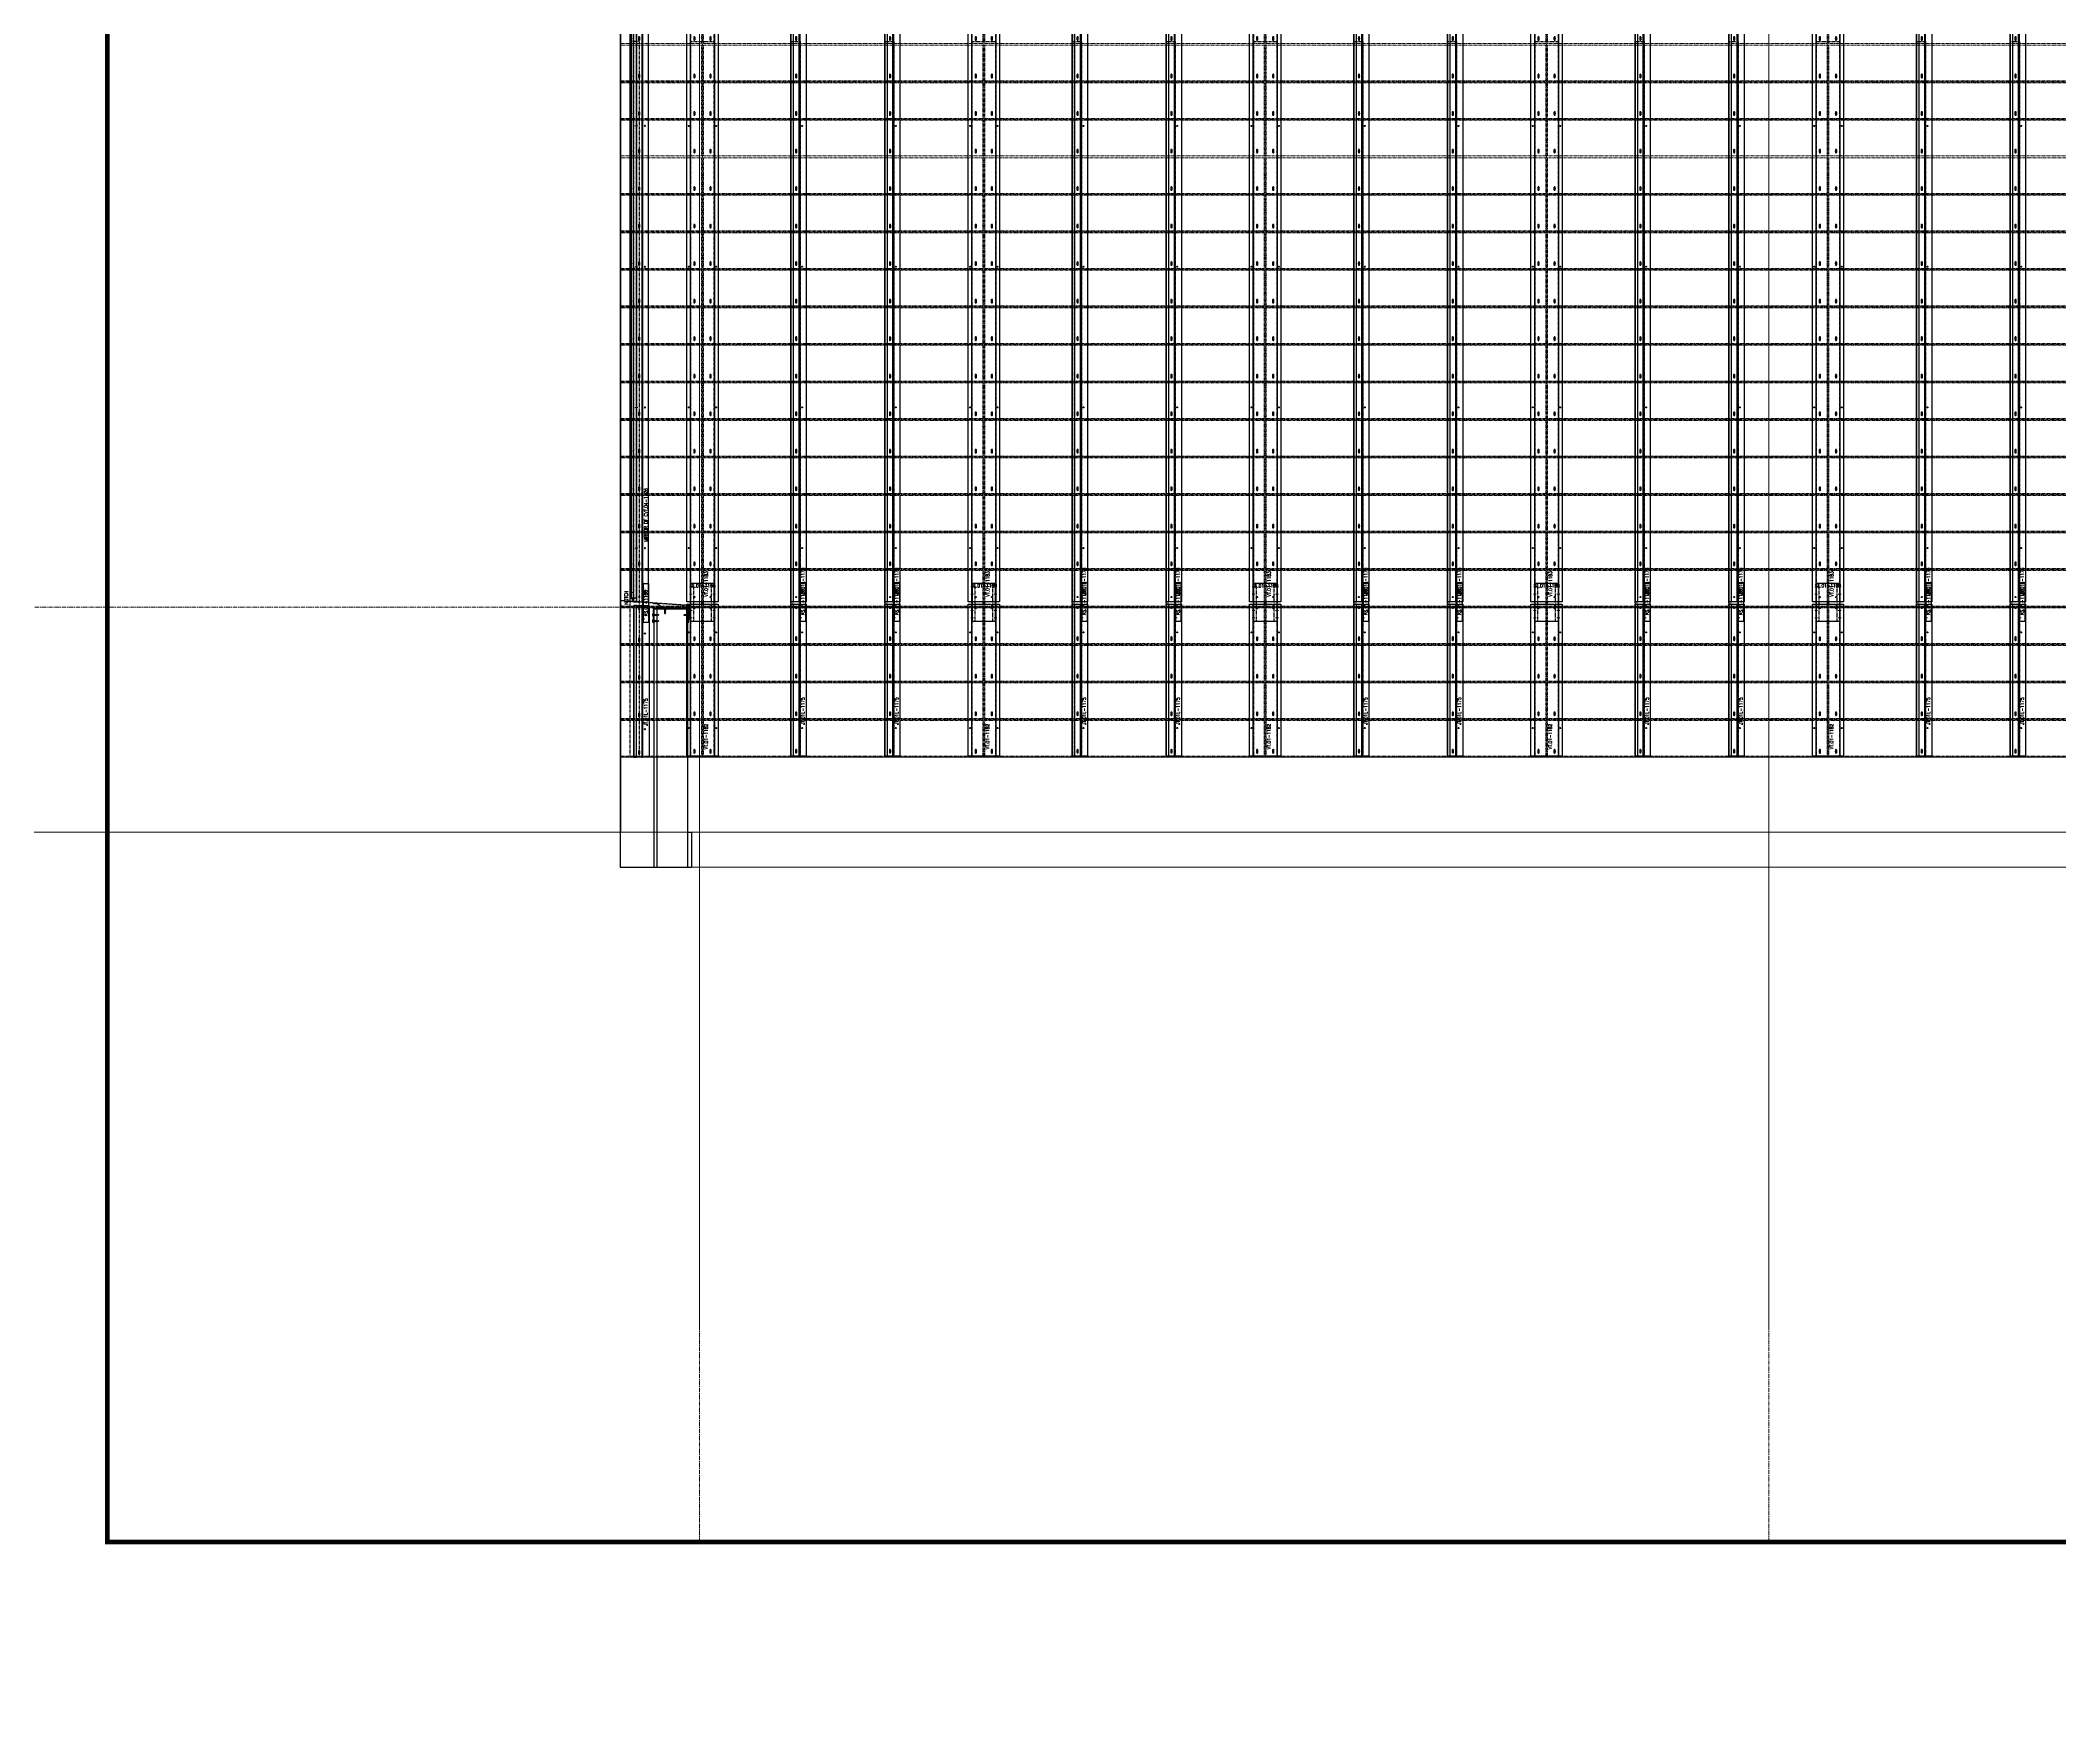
# Model space of a CAD drawing. Header units: inches. Extents: x 841 to 14369, y -5431 to -3225.
# Drawn here: x 12429.2 to 12859.7, y -4225.4 to -3869.9 of the extents above; entities that cross this region are included whole.
import ezdxf
from ezdxf.xclip import XClip

# ---------------------------------------------------------------- set-up
doc = ezdxf.new("R2010")
doc.units = ezdxf.units.IN
doc.header["$MEASUREMENT"] = 0
doc.header["$XCLIPFRAME"] = 0
for name, pattern in [('INC-200$0$NBK_CenterX2', [1.083333, 0.666667, -0.125, 0.166667, -0.125]), ('NBK_Center', [0.541667, 0.333333, -0.0625, 0.083333, -0.0625]), ('NBK_Center2', [0.270833, 0.166667, -0.03125, 0.041667, -0.03125]), ('NBK_CenterX2', [1.083333, 0.666667, -0.125, 0.166667, -0.125]), ('NBK_Hidden', [0.125, 0.083333, -0.041667]), ('NBK_Hidden2', [0.0625, 0.041667, -0.020833])]:
    doc.linetypes.add(name, pattern=pattern)
doc.layers.get('Defpoints').update_dxf_attribs({"color": 250, "lineweight": 0})
for name, color, linetype, lineweight in [('!Arch2', 8, 'Continuous', 9), ('!Bracket', 11, 'Continuous', 25), ('!Clip - bent', 20, 'Continuous', 25), ('!Dimension', 50, 'Continuous', 5), ('!Extrusion', 140, 'Continuous', 25), ('!Gridline', 112, 'NBK_CenterX2', 5), ('!Hatch', 8, 'Continuous', 5), ('!Linetype_Center', 220, 'NBK_Center', 9), ('!Linetype_Center2', 222, 'NBK_Center2', 9), ('!Misc1', 254, 'Continuous', 5), ('!Misc2', 252, 'NBK_Hidden2', 5), ('INC-200$0$!Gridline', 112, 'INC-200$0$NBK_CenterX2', 5)]:
    doc.layers.add(name, color=color, linetype=linetype, lineweight=lineweight)
doc.layers.add('!Viewport', color=250, linetype='Continuous', lineweight=0, plot=False)
doc.styles.add('Romans', font='romans.shx', dxfattribs={"width": 0.8})

# ---------------------------------------------------------------- blocks, each defined once
blk = doc.blocks.new('A$C5F5E0522')
for p, q in [((-1332.01, -364.16), (-1332.01, 165.69)), ((-1104.01, -364.16), (-1104.01, 165.69)), ((-1655, -258), (442.95, -258))]:
    blk.add_line(p, q)
blk = doc.blocks.new('*U264')
at = {"color": 0, "linetype": 'ByBlock'}
for p, q in [((0.1, -0.01), (-0.1, -0.04)), ((0.1, -0.07), (-0.1, -0.1)), ((0.1, -0.14), (-0.1, -0.16)), ((0.1, -0.2), (-0.1, -0.22)), ((0.1, -0.26), (-0.1, -0.29)), ((0.1, -0.32), (-0.1, -0.35)), ((0.1, -0.39), (-0.1, -0.41)), ((0.1, -0.45), (-0.1, -0.47)), ((0.1, -0.51), (-0.1, -0.54)), ((0.1, -0.57), (-0.1, -0.6)), ((0.1, -0.64), (-0.1, -0.66)), ((0.1, -0.7), (-0.1, -0.72)), ((0.02, -0.75), (-0.01, -0.93)), ((0, -1), (-0.01, -0.93)), ((0.08, -0.75), (0, -1))]:
    blk.add_line(p, q, dxfattribs=at)
blk.add_lwpolyline([(-0.17, 0.06), (0.17, 0.06, -0.999262), (0.17, 0), (-0.17, 0, -1.000932)], format="xyb", close=True)
for points in [[(0.07, 0), (-0.07, 0), (-0.07, -0.02)], [(0.07, 0), (0.1, -0.01), (0.07, -0.03), (0.07, -0.06)], [(-0.07, -0.08), (-0.07, -0.05), (-0.1, -0.04), (-0.07, -0.02)], [(-0.07, -0.14), (-0.07, -0.11), (-0.1, -0.1), (-0.07, -0.08)], [(-0.07, -0.2), (-0.07, -0.17), (-0.1, -0.16), (-0.07, -0.14)], [(-0.07, -0.27), (-0.07, -0.23), (-0.1, -0.22), (-0.07, -0.2)], [(-0.07, -0.33), (-0.07, -0.3), (-0.1, -0.29), (-0.07, -0.27)], [(-0.07, -0.39), (-0.07, -0.36), (-0.1, -0.35), (-0.07, -0.33)], [(-0.07, -0.45), (-0.07, -0.42), (-0.1, -0.41), (-0.07, -0.39)], [(-0.07, -0.52), (-0.07, -0.48), (-0.1, -0.47), (-0.07, -0.45)], [(-0.07, -0.58), (-0.07, -0.55), (-0.1, -0.54), (-0.07, -0.52)], [(-0.07, -0.64), (-0.07, -0.61), (-0.1, -0.6), (-0.07, -0.58)], [(-0.07, -0.7), (-0.07, -0.67), (-0.1, -0.66), (-0.07, -0.64)], [(-0.07, -0.77), (-0.07, -0.73), (-0.1, -0.72), (-0.07, -0.7)], [(0.07, -0.75), (0.08, -0.75), (0.08, -0.93), (0, -1), (-0.08, -0.93), (-0.08, -0.75), (-0.07, -0.75), (-0.07, -0.77)], [(0.07, -0.06), (0.1, -0.07), (0.07, -0.09), (0.07, -0.12)], [(0.07, -0.12), (0.1, -0.14), (0.07, -0.15), (0.07, -0.19)], [(0.07, -0.19), (0.1, -0.2), (0.07, -0.22), (0.07, -0.25)], [(0.07, -0.25), (0.1, -0.26), (0.07, -0.28), (0.07, -0.31)], [(0.07, -0.31), (0.1, -0.32), (0.07, -0.34), (0.07, -0.38)], [(0.07, -0.38), (0.1, -0.39), (0.07, -0.41), (0.07, -0.44)], [(0.07, -0.44), (0.1, -0.45), (0.07, -0.47), (0.07, -0.5)], [(0.07, -0.5), (0.1, -0.51), (0.07, -0.53), (0.07, -0.56)], [(0.07, -0.56), (0.1, -0.57), (0.07, -0.59), (0.07, -0.62)], [(0.07, -0.62), (0.1, -0.64), (0.07, -0.66), (0.07, -0.69)], [(0.07, -0.69), (0.1, -0.7), (0.07, -0.72), (0.07, -0.75)]]:
    blk.add_lwpolyline(points, dxfattribs=at)
for centre, radius, start, end in [((-0.04, -0.93), 0.0417, 132.5802, 180.5455), ((-0.05, -0.94), 0.0414, 11.0573, 109.1534)]:
    blk.add_arc(centre, radius, start, end, dxfattribs=at)
blk = doc.blocks.new('A$C5E8AE244')
at = {"layer": '!Hatch', "const_width": 0.0625}
blk.add_lwpolyline([(-6.42, 1.19), (-7.43, 1.26)], dxfattribs=at)
at = {"layer": '!Hatch'}
blk.add_lwpolyline([(-6.42, 1.15), (-7.44, 1.22), (-7.43, 1.3), (-6.42, 1.23)], close=True, dxfattribs=at)
at = {"layer": '!Misc1'}
blk.add_lwpolyline([(-14.49, 1.83), (-14.49, 1.87), (-14.45, 1.87)], dxfattribs=at)
at = {"layer": '!Misc2'}
for p, q in [((0.31, 0.19), (0.19, -2.12)), ((0.31, -2.12), (0.19, 0.19))]:
    blk.add_line(p, q, dxfattribs=at)
blk.add_lwpolyline([(0.39, -2.12), (0.39, 0.83), (-14.45, 1.87, 0.434812), (-14.49, 1.83), (-14.49, 0.45, 0.645045), (-14.43, 0.42), (-14.1, 0.71), (-14.15, 0.77), (-14.35, 0.6, -0.645045), (-14.41, 0.63), (-14.41, 1.74, -0.434812), (-14.37, 1.78), (0.31, 0.76), (0.31, -2.12)], format="xyb", close=True, dxfattribs=at)
for points in [[(-4.37, 0.19), (-5.37, 0.19), (-6.45, 1.09), (-7.44, 1.16), (-7.44, 1.22), (-6.42, 1.15), (-5.35, 0.25), (-4.37, 0.25)], [(0.13, -2.81), (0.13, 0.12), (-7.37, 0.12), (-7.37, -2.94), (-7.43, -2.94), (-7.43, 0.19), (0.13, 0.19), (0.19, 0.19), (0.19, -2.81)], [(0.19, 0.19), (0.31, 0.19), (0.31, -2.12), (0.19, -2.12)]]:
    blk.add_lwpolyline(points, close=True, dxfattribs=at)
at = {"layer": '!Misc2', "xscale": -1.279102632693, "yscale": 1.279102632693, "zscale": 1.279102632693}
blk.add_blockref('*U264', (-4.88, 0.25), dxfattribs=at)
at = {"layer": '!Misc2', "yscale": 1.279102632693, "zscale": 1.279102632693}
for p, xscale, rotation in [((-7.47, -1.24), -1.279102632693, 90), ((-7.47, -2.54), -1.279102632693, 90), ((0.39, -1.25), 1.279102632693, 270)]:
    blk.add_blockref('*U264', p, dxfattribs=dict(at, xscale=xscale, rotation=rotation))
blk = doc.blocks.new('A$C5F5E0AD2')
for p, q in [((-1348.97, 324.5), (-1348.97, 0)), ((-1348.76, 0), (-1348.76, 324.5))]:
    blk.add_line(p, q)
at = {"lineweight": 30}
for p, q in [((-1341.73, 47.54), (-1341.73, -7.5)), ((-1341.1, 47.54), (-1341.1, -7.5)), ((-1334.48, -7.5), (-1334.48, 47.54)), ((-1334.48, 0), (-1333.73, 0)), ((-1333.73, 0), (-1333.73, -7.5))]:
    blk.add_line(p, q, dxfattribs=at)
for points in [[(-1348.97, 48), (-1348.97, -7.5), (-1333.73, -7.5)], [(-1334.48, 47.54), (-1341.73, 47.54)]]:
    blk.add_lwpolyline(points, dxfattribs=at)
at = {"color": 8, "const_width": 0.125}
blk.add_lwpolyline([(-1334.48, 47.61), (-1341.85, 47.61)], dxfattribs=at)
at = {"linetype": 'NBK_Hidden2'}
blk.add_lwpolyline([(-1341.85, 47.54), (-1334.48, 47.54), (-1334.48, 47.67), (-1341.85, 47.67)], close=True, dxfattribs=at)
for points in [[(-1348.76, 16), (-610.03, 16), (-610.03, 0), (-1348.76, 0)], [(-1333.73, 0), (-610.78, 0), (-610.78, -7.5), (-1333.73, -7.5)]]:
    blk.add_lwpolyline(points, close=True)
blk.add_blockref('A$C5E8AE244', (-1334.48, 47.55))
blk = doc.blocks.new('A$C5EC25172')
at = {"layer": '!Linetype_Center2'}
for p, q in [((-1331.39, 66), (-1331.39, -242)), ((-1271.39, 66), (-1271.39, -242)), ((-1211.39, 66), (-1211.39, -242)), ((-1151.39, 66), (-1151.39, -242)), ((-1091.39, 66), (-1091.39, -242)), ((-1348.76, -98), (-629.76, -98)), ((-1348.76, -106), (-629.76, -106)), ((-1348.76, -122), (-880.01, -122)), ((-1348.76, -130), (-880.01, -130)), ((-1348.76, -138), (-880.01, -138)), ((-1348.76, -146), (-880.01, -146)), ((-1348.76, -154), (-880.01, -154)), ((-1348.76, -162), (-880.01, -162)), ((-1348.76, -170), (-880.01, -170)), ((-1348.76, -178), (-880.01, -178)), ((-1348.76, -186), (-880.01, -186)), ((-1348.76, -194), (-880.01, -194)), ((-1348.76, -202), (-880.01, -202)), ((-1348.76, -210), (-880.01, -210)), ((-1348.76, -218), (-880.01, -218)), ((-1348.76, -226), (-880.01, -226)), ((-1348.76, -234), (-880.01, -234)), ((-1348.76, -242), (-880.01, -242))]:
    blk.add_line(p, q, dxfattribs=at)
for points in [[(-1331.58, -82.19), (-1348.76, -82.19), (-1348.76, -89.8), (-1331.58, -89.8)], [(-1331.2, -82.19), (-1271.58, -82.19), (-1271.58, -89.8), (-1331.2, -89.8)], [(-1211.58, -82.19), (-1271.2, -82.19), (-1271.2, -89.8), (-1211.58, -89.8)], [(-1211.2, -82.19), (-1151.58, -82.19), (-1151.58, -89.8), (-1211.2, -89.8)], [(-1091.58, -82.19), (-1151.2, -82.19), (-1151.2, -89.8), (-1091.58, -89.8)], [(-1091.2, -82.19), (-1031.58, -82.19), (-1031.58, -89.8), (-1091.2, -89.8)], [(-1331.58, -90.19), (-1348.76, -90.19), (-1348.76, -97.8), (-1331.58, -97.8)], [(-1331.2, -90.19), (-1271.58, -90.19), (-1271.58, -97.8), (-1331.2, -97.8)], [(-1211.58, -90.19), (-1271.2, -90.19), (-1271.2, -97.8), (-1211.58, -97.8)], [(-1211.2, -90.19), (-1151.58, -90.19), (-1151.58, -97.8), (-1211.2, -97.8)], [(-1091.58, -90.19), (-1151.2, -90.19), (-1151.2, -97.8), (-1091.58, -97.8)], [(-1091.2, -90.19), (-1031.58, -90.19), (-1031.58, -97.8), (-1091.2, -97.8)], [(-1331.58, -98.19), (-1348.76, -98.19), (-1348.76, -105.8), (-1331.58, -105.8)], [(-1331.2, -98.19), (-1271.58, -98.19), (-1271.58, -105.8), (-1331.2, -105.8)], [(-1211.58, -98.19), (-1271.2, -98.19), (-1271.2, -105.8), (-1211.58, -105.8)], [(-1211.2, -98.19), (-1151.58, -98.19), (-1151.58, -105.8), (-1211.2, -105.8)], [(-1091.58, -98.19), (-1151.2, -98.19), (-1151.2, -105.8), (-1091.58, -105.8)], [(-1091.2, -98.19), (-1031.58, -98.19), (-1031.58, -105.8), (-1091.2, -105.8)], [(-1331.58, -106.19), (-1348.76, -106.19), (-1348.76, -113.8), (-1331.58, -113.8)], [(-1331.2, -106.19), (-1271.58, -106.19), (-1271.58, -113.8), (-1331.2, -113.8)], [(-1211.58, -106.19), (-1271.2, -106.19), (-1271.2, -113.8), (-1211.58, -113.8)], [(-1211.2, -106.19), (-1151.58, -106.19), (-1151.58, -113.8), (-1211.2, -113.8)], [(-1091.58, -106.19), (-1151.2, -106.19), (-1151.2, -113.8), (-1091.58, -113.8)], [(-1091.2, -106.19), (-1031.58, -106.19), (-1031.58, -113.8), (-1091.2, -113.8)], [(-1331.58, -114.19), (-1348.76, -114.19), (-1348.76, -121.8), (-1331.58, -121.8)], [(-1331.2, -114.19), (-1271.58, -114.19), (-1271.58, -121.8), (-1331.2, -121.8)], [(-1211.58, -114.19), (-1271.2, -114.19), (-1271.2, -121.8), (-1211.58, -121.8)], [(-1211.2, -114.19), (-1151.58, -114.19), (-1151.58, -121.8), (-1211.2, -121.8)], [(-1091.58, -114.19), (-1151.2, -114.19), (-1151.2, -121.8), (-1091.58, -121.8)], [(-1091.2, -114.19), (-1031.58, -114.19), (-1031.58, -121.8), (-1091.2, -121.8)], [(-1331.58, -122.19), (-1348.76, -122.19), (-1348.76, -129.8), (-1331.58, -129.8)], [(-1331.2, -122.19), (-1271.58, -122.19), (-1271.58, -129.8), (-1331.2, -129.8)], [(-1211.58, -122.19), (-1271.2, -122.19), (-1271.2, -129.8), (-1211.58, -129.8)], [(-1211.2, -122.19), (-1151.58, -122.19), (-1151.58, -129.8), (-1211.2, -129.8)], [(-1091.58, -122.19), (-1151.2, -122.19), (-1151.2, -129.8), (-1091.58, -129.8)], [(-1091.2, -122.19), (-1031.58, -122.19), (-1031.58, -129.8), (-1091.2, -129.8)], [(-1331.58, -130.19), (-1348.76, -130.19), (-1348.76, -137.8), (-1331.58, -137.8)], [(-1331.2, -130.19), (-1271.58, -130.19), (-1271.58, -137.8), (-1331.2, -137.8)], [(-1211.58, -130.19), (-1271.2, -130.19), (-1271.2, -137.8), (-1211.58, -137.8)], [(-1211.2, -130.19), (-1151.58, -130.19), (-1151.58, -137.8), (-1211.2, -137.8)], [(-1091.58, -130.19), (-1151.2, -130.19), (-1151.2, -137.8), (-1091.58, -137.8)], [(-1091.2, -130.19), (-1031.58, -130.19), (-1031.58, -137.8), (-1091.2, -137.8)], [(-1331.58, -138.19), (-1348.76, -138.19), (-1348.76, -145.8), (-1331.58, -145.8)], [(-1331.2, -138.19), (-1271.58, -138.19), (-1271.58, -145.8), (-1331.2, -145.8)], [(-1211.58, -138.19), (-1271.2, -138.19), (-1271.2, -145.8), (-1211.58, -145.8)], [(-1211.2, -138.19), (-1151.58, -138.19), (-1151.58, -145.8), (-1211.2, -145.8)], [(-1091.58, -138.19), (-1151.2, -138.19), (-1151.2, -145.8), (-1091.58, -145.8)], [(-1091.2, -138.19), (-1031.58, -138.19), (-1031.58, -145.8), (-1091.2, -145.8)], [(-1331.58, -146.19), (-1348.76, -146.19), (-1348.76, -153.8), (-1331.58, -153.8)], [(-1331.2, -146.19), (-1271.58, -146.19), (-1271.58, -153.8), (-1331.2, -153.8)], [(-1211.58, -146.19), (-1271.2, -146.19), (-1271.2, -153.8), (-1211.58, -153.8)], [(-1211.2, -146.19), (-1151.58, -146.19), (-1151.58, -153.8), (-1211.2, -153.8)], [(-1091.58, -146.19), (-1151.2, -146.19), (-1151.2, -153.8), (-1091.58, -153.8)], [(-1091.2, -146.19), (-1031.58, -146.19), (-1031.58, -153.8), (-1091.2, -153.8)], [(-1331.58, -154.19), (-1348.76, -154.19), (-1348.76, -161.8), (-1331.58, -161.8)], [(-1331.2, -154.19), (-1271.58, -154.19), (-1271.58, -161.8), (-1331.2, -161.8)], [(-1211.58, -154.19), (-1271.2, -154.19), (-1271.2, -161.8), (-1211.58, -161.8)], [(-1211.2, -154.19), (-1151.58, -154.19), (-1151.58, -161.8), (-1211.2, -161.8)], [(-1091.58, -154.19), (-1151.2, -154.19), (-1151.2, -161.8), (-1091.58, -161.8)], [(-1091.2, -154.19), (-1031.58, -154.19), (-1031.58, -161.8), (-1091.2, -161.8)], [(-1331.58, -162.19), (-1348.76, -162.19), (-1348.76, -169.8), (-1331.58, -169.8)], [(-1331.2, -162.19), (-1271.58, -162.19), (-1271.58, -169.8), (-1331.2, -169.8)], [(-1211.58, -162.19), (-1271.2, -162.19), (-1271.2, -169.8), (-1211.58, -169.8)], [(-1211.2, -162.19), (-1151.58, -162.19), (-1151.58, -169.8), (-1211.2, -169.8)], [(-1091.58, -162.19), (-1151.2, -162.19), (-1151.2, -169.8), (-1091.58, -169.8)], [(-1091.2, -162.19), (-1031.58, -162.19), (-1031.58, -169.8), (-1091.2, -169.8)], [(-1331.58, -170.19), (-1348.76, -170.19), (-1348.76, -177.8), (-1331.58, -177.8)], [(-1331.2, -170.19), (-1271.58, -170.19), (-1271.58, -177.8), (-1331.2, -177.8)], [(-1211.58, -170.19), (-1271.2, -170.19), (-1271.2, -177.8), (-1211.58, -177.8)], [(-1211.2, -170.19), (-1151.58, -170.19), (-1151.58, -177.8), (-1211.2, -177.8)], [(-1091.58, -170.19), (-1151.2, -170.19), (-1151.2, -177.8), (-1091.58, -177.8)], [(-1091.2, -170.19), (-1031.58, -170.19), (-1031.58, -177.8), (-1091.2, -177.8)], [(-1331.58, -178.19), (-1348.76, -178.19), (-1348.76, -185.8), (-1331.58, -185.8)], [(-1331.2, -178.19), (-1271.58, -178.19), (-1271.58, -185.8), (-1331.2, -185.8)], [(-1211.58, -178.19), (-1271.2, -178.19), (-1271.2, -185.8), (-1211.58, -185.8)], [(-1211.2, -178.19), (-1151.58, -178.19), (-1151.58, -185.8), (-1211.2, -185.8)], [(-1091.58, -178.19), (-1151.2, -178.19), (-1151.2, -185.8), (-1091.58, -185.8)], [(-1091.2, -178.19), (-1031.58, -178.19), (-1031.58, -185.8), (-1091.2, -185.8)], [(-1331.58, -186.19), (-1348.76, -186.19), (-1348.76, -193.8), (-1331.58, -193.8)], [(-1331.2, -186.19), (-1271.58, -186.19), (-1271.58, -193.8), (-1331.2, -193.8)], [(-1211.58, -186.19), (-1271.2, -186.19), (-1271.2, -193.8), (-1211.58, -193.8)], [(-1211.2, -186.19), (-1151.58, -186.19), (-1151.58, -193.8), (-1211.2, -193.8)], [(-1091.58, -186.19), (-1151.2, -186.19), (-1151.2, -193.8), (-1091.58, -193.8)], [(-1091.2, -186.19), (-1031.58, -186.19), (-1031.58, -193.8), (-1091.2, -193.8)], [(-1331.58, -194.19), (-1348.76, -194.19), (-1348.76, -201.8), (-1331.58, -201.8)], [(-1331.2, -194.19), (-1271.58, -194.19), (-1271.58, -201.8), (-1331.2, -201.8)], [(-1211.58, -194.19), (-1271.2, -194.19), (-1271.2, -201.8), (-1211.58, -201.8)], [(-1211.2, -194.19), (-1151.58, -194.19), (-1151.58, -201.8), (-1211.2, -201.8)], [(-1091.58, -194.19), (-1151.2, -194.19), (-1151.2, -201.8), (-1091.58, -201.8)], [(-1091.2, -194.19), (-1031.58, -194.19), (-1031.58, -201.8), (-1091.2, -201.8)], [(-1331.58, -202.19), (-1348.76, -202.19), (-1348.76, -209.8), (-1331.58, -209.8)], [(-1331.2, -202.19), (-1271.58, -202.19), (-1271.58, -209.8), (-1331.2, -209.8)], [(-1211.58, -202.19), (-1271.2, -202.19), (-1271.2, -209.8), (-1211.58, -209.8)], [(-1211.2, -202.19), (-1151.58, -202.19), (-1151.58, -209.8), (-1211.2, -209.8)], [(-1091.58, -202.19), (-1151.2, -202.19), (-1151.2, -209.8), (-1091.58, -209.8)], [(-1091.2, -202.19), (-1031.58, -202.19), (-1031.58, -209.8), (-1091.2, -209.8)], [(-1331.58, -210.19), (-1348.76, -210.19), (-1348.76, -217.8), (-1331.58, -217.8)], [(-1331.2, -210.19), (-1271.58, -210.19), (-1271.58, -217.8), (-1331.2, -217.8)], [(-1211.58, -210.19), (-1271.2, -210.19), (-1271.2, -217.8), (-1211.58, -217.8)], [(-1211.2, -210.19), (-1151.58, -210.19), (-1151.58, -217.8), (-1211.2, -217.8)], [(-1091.58, -210.19), (-1151.2, -210.19), (-1151.2, -217.8), (-1091.58, -217.8)], [(-1091.2, -210.19), (-1031.58, -210.19), (-1031.58, -217.8), (-1091.2, -217.8)], [(-1331.58, -218.19), (-1348.76, -218.19), (-1348.76, -225.8), (-1331.58, -225.8)], [(-1331.2, -218.19), (-1271.58, -218.19), (-1271.58, -225.8), (-1331.2, -225.8)], [(-1211.58, -218.19), (-1271.2, -218.19), (-1271.2, -225.8), (-1211.58, -225.8)], [(-1211.2, -218.19), (-1151.58, -218.19), (-1151.58, -225.8), (-1211.2, -225.8)], [(-1091.58, -218.19), (-1151.2, -218.19), (-1151.2, -225.8), (-1091.58, -225.8)], [(-1091.2, -218.19), (-1031.58, -218.19), (-1031.58, -225.8), (-1091.2, -225.8)], [(-1331.58, -226.19), (-1348.76, -226.19), (-1348.76, -233.8), (-1331.58, -233.8)], [(-1331.2, -226.19), (-1271.58, -226.19), (-1271.58, -233.8), (-1331.2, -233.8)], [(-1211.58, -226.19), (-1271.2, -226.19), (-1271.2, -233.8), (-1211.58, -233.8)], [(-1211.2, -226.19), (-1151.58, -226.19), (-1151.58, -233.8), (-1211.2, -233.8)], [(-1091.58, -226.19), (-1151.2, -226.19), (-1151.2, -233.8), (-1091.58, -233.8)], [(-1091.2, -226.19), (-1031.58, -226.19), (-1031.58, -233.8), (-1091.2, -233.8)], [(-1331.58, -234.19), (-1348.76, -234.19), (-1348.76, -241.8), (-1331.58, -241.8)], [(-1331.2, -234.19), (-1271.58, -234.19), (-1271.58, -241.8), (-1331.2, -241.8)], [(-1211.58, -234.19), (-1271.2, -234.19), (-1271.2, -241.8), (-1211.58, -241.8)], [(-1211.2, -234.19), (-1151.58, -234.19), (-1151.58, -241.8), (-1211.2, -241.8)], [(-1091.58, -234.19), (-1151.2, -234.19), (-1151.2, -241.8), (-1091.58, -241.8)], [(-1091.2, -234.19), (-1031.58, -234.19), (-1031.58, -241.8), (-1091.2, -241.8)]]:
    blk.add_lwpolyline(points, close=True, dxfattribs=at)
blk = doc.blocks.new('GRID_ELEV WEST_W')
at = {"layer": '!Gridline'}
for p, q in [((0.03, -1231.31), (0.03, 403.85)), ((169.68, -1231.31), (169.68, 403.85)), ((-475.94, -147.77), (1164.09, -147.77)), ((-475.94, -183.48), (1164.09, -183.48))]:
    blk.add_line(p, q, dxfattribs=at)
blk = doc.blocks.new('WEEP HOLE')
at = {"layer": '!Linetype_Center'}
for p, q in [((-0.22, 0.37), (0.22, 0.37)), ((0, 0.83), (0, -0.08))]:
    blk.add_line(p, q, dxfattribs=at)
at = {"color": 0}
blk.add_lwpolyline([(-0.14, 0.61), (-0.14, 0.14, 0.414214), (0, 0, 0.414214), (0.14, 0.14), (0.14, 0.61, 0.414214), (0, 0.75, 0.414214)], format="xyb", close=True, dxfattribs=at)
blk = doc.blocks.new('TAP HOLE_5mm')
at = {"layer": '!Linetype_Center2'}
for points in [[(-0.18, 0), (0.18, 0)], [(0, 0.18), (0, -0.18)]]:
    blk.add_lwpolyline(points, dxfattribs=at)
blk.add_circle((0, 0), 0.101)
blk = doc.blocks.new('SECTION CLEAR HOLE 1')
at = {"layer": '!Linetype_Center2'}
blk.add_line((-0.33, 0, 0), (0.26, 0, 0), dxfattribs=at)
at = {"layer": '!Misc2'}
blk.add_lwpolyline([(-0.12, 0.1), (0, 0.1), (0, -0.1), (-0.12, -0.1)], close=True, dxfattribs=at)
blk = doc.blocks.new('SLOTTED SECTION1')
at = {"layer": '!Linetype_Center2'}
blk.add_lwpolyline([(-0.24, 0), (0.12, 0)], dxfattribs=at)
at = {"layer": '!Misc2'}
blk.add_lwpolyline([(-0.12, 0.47), (0, 0.47), (0, -0.47), (-0.12, -0.47)], close=True, dxfattribs=at)
blk = doc.blocks.new('SLOTTED HOLE 1')
at = {"layer": '!Linetype_Center'}
for p, q in [((0, 0.55), (0, -0.55)), ((-0.22, 0), (0.22, 0))]:
    blk.add_line(p, q, dxfattribs=at)
at = {"color": 0}
blk.add_lwpolyline([(-0.14, 0.33), (-0.14, -0.33, 0.414214), (0, -0.47, 0.414214), (0.14, -0.33), (0.14, 0.33, 0.414214), (0, 0.47, 0.414214)], format="xyb", close=True, dxfattribs=at)
blk = doc.blocks.new('AS.01-1100')
at = {"layer": '!Bracket'}
for points in [[(-1.3, 4.65), (-0.12, 4.65), (-0.12, -3.67), (-1.3, -3.67)], [(-1.3, -3.67), (-1.18, -3.67), (-1.18, 4.65), (-1.3, 4.65)]]:
    blk.add_lwpolyline(points, close=True, dxfattribs=at)
at = {"layer": '!Dimension'}
for name, p in [('SLOTTED SECTION1', (-1.18, 3.73)), ('SLOTTED SECTION1', (-1.18, 2.15)), ('SECTION CLEAR HOLE 1', (-1.18, -1.3)), ('SECTION CLEAR HOLE 1', (-1.18, -2.88))]:
    blk.add_blockref(name, p, dxfattribs=at)
at = {"layer": '!Extrusion', "linetype": 'NBK_Hidden'}
blk.add_blockref('SLOTTED HOLE 1', (-0.83, 2.75), dxfattribs=at)
at = {"layer": '!Extrusion', "rotation": 360}
blk.add_blockref('TAP HOLE_5mm', (-0.83, -2.09), dxfattribs=at)
at = {"layer": 'Defpoints', "color": 30, "insert": (-0.71, 0.49), "char_height": 0.75, "width": 1.65, "attachment_point": 5, "rotation": 90, "style": 'Romans'}
blk.add_mtext('AS.01-1100', dxfattribs=at)
blk = doc.blocks.new('JT.01L-1175')
at = {"layer": '!Extrusion'}
blk.add_lwpolyline([(3.25, 0), (0, 0), (0, 32.4), (2.22, 32.4, 1), (2.5, 32.4), (3.25, 32.4)], format="xyb", close=True, dxfattribs=at)
at = {"layer": '!Extrusion', "linetype": 'NBK_Hidden'}
for points in [[(0, 32.4), (0, 0), (0.08, 0), (0.08, 32.4)], [(1.87, 32.4), (1.87, 0), (1.95, 0), (1.95, 32.4)]]:
    blk.add_lwpolyline(points, close=True, dxfattribs=at)
at = {"layer": '!Extrusion'}
for points in [[(0, 32.4), (0, 0), (0.57, 0), (0.57, 32.4)], [(1.69, 32.4), (1.69, 0), (1.95, 0), (1.95, 32.4)]]:
    blk.add_lwpolyline(points, close=True, dxfattribs=at)
at = {"layer": '!Dimension'}
blk.add_blockref('AS.01-1100', (3.25, 32.4), dxfattribs=at)
at = {"layer": '!Extrusion', "rotation": 360}
for p in [(1.13, 31.57), (2.36, 26.4), (2.36, 6)]:
    blk.add_blockref('TAP HOLE_5mm', p, dxfattribs=at)
at = {"layer": '!Extrusion'}
for p in [(1.13, 24.68), (1.13, 16.68), (1.13, 8.68), (1.13, 0.67)]:
    blk.add_blockref('WEEP HOLE', p, dxfattribs=at)
at = {"layer": 'Defpoints', "color": 2, "insert": (2.54, 9.62), "char_height": 0.75, "width": 1.65, "attachment_point": 5, "rotation": 90, "style": 'Romans'}
blk.add_mtext('JT.01L-1175', dxfattribs=at)
blk = doc.blocks.new('CLEAR SECTION HOLE')
at = {"layer": '!Linetype_Center2'}
blk.add_line((-0.33, 0), (0.26, 0), dxfattribs=at)
at = {"layer": '!Misc2'}
blk.add_lwpolyline([(-0.08, 0.1), (0, 0.1), (0, -0.1), (-0.08, -0.1)], close=True, dxfattribs=at)
blk = doc.blocks.new('19mm WEEP HOLE')
at = {"layer": '!Linetype_Center'}
blk.add_line((-0.37, 0.2), (-0.37, -0.12), dxfattribs=at)
at = {"linetype": 'NBK_Hidden'}
blk.add_lwpolyline([(-0.75, 0.08), (0, 0.08), (0, 0), (-0.75, 0)], close=True, dxfattribs=at)
blk = doc.blocks.new('HOLE SECTION')
at = {"layer": '!Linetype_Center2'}
blk.add_line((-0.33, 0), (0.26, 0), dxfattribs=at)
at = {"layer": '!Misc2'}
blk.add_lwpolyline([(-0.09, 0.1), (0, 0.1), (0, -0.1), (-0.09, -0.1)], close=True, dxfattribs=at)
blk = doc.blocks.new('SPLICE HIDDEN')
at = {"layer": '!Linetype_Center'}
for p, q in [((-0.93, 2.75), (-0.49, 2.75)), ((-0.71, 3.3), (-0.71, 2.2))]:
    blk.add_line(p, q, dxfattribs=at)
at = {"layer": '!Linetype_Center2'}
for points in [[(-0.89, -2.09), (-0.53, -2.09)], [(-0.71, -1.91), (-0.71, -2.26)]]:
    blk.add_lwpolyline(points, dxfattribs=at)
at = {"layer": 'Defpoints', "color": 8}
for points in [[(-1.18, -3.67), (-1.06, -3.67), (-1.06, 4.65), (-1.18, 4.65)], [(-1.18, 4.65), (0, 4.65), (0, -3.67), (-1.18, -3.67)]]:
    blk.add_lwpolyline(points, close=True, dxfattribs=at)
blk.add_lwpolyline([(-0.85, 3.08), (-0.85, 2.42, 0.414214), (-0.71, 2.28, 0.414214), (-0.57, 2.42), (-0.57, 3.08, 0.414214), (-0.71, 3.22, 0.414214)], format="xyb", close=True, dxfattribs=at)
blk.add_circle((-0.71, -2.09), 0.101, dxfattribs=at)
at = {"layer": '!Dimension'}
for name, p in [('SLOTTED SECTION1', (-1.06, 3.73)), ('SLOTTED SECTION1', (-1.06, 2.15)), ('SECTION CLEAR HOLE 1', (-1.06, -1.3)), ('SECTION CLEAR HOLE 1', (-1.06, -2.88))]:
    blk.add_blockref(name, p, dxfattribs=at)
blk = doc.blocks.new('MIRROR OF CVT.04-1126')
at = {"layer": '!Extrusion'}
blk.add_lwpolyline([(0.76, 0), (3.97, 0), (3.97, 143.5), (3.34, 143.5, -1), (3.06, 143.5), (0, 143.5), (0, 0.9), (1.42, 0.9)], format="xyb", dxfattribs=at)
at = {"layer": '!Extrusion', "linetype": 'NBK_Hidden'}
for points in [[(0.04, 0.9), (0.04, 143.5), (0.14, 143.5), (0.14, 0.9)], [(0.35, 0.9), (0.35, 143.5), (0.28, 143.5), (0.28, 0.9)], [(1.42, 0.9), (1.42, 143.5), (1.33, 143.5), (1.33, 0.9)]]:
    blk.add_lwpolyline(points, dxfattribs=at)
blk.add_lwpolyline([(0.86, 0), (0.86, 143.5), (0.76, 143.5), (0.76, 0)], close=True, dxfattribs=at)
at = {"layer": '!Extrusion'}
for points in [[(0.76, 0), (0.76, 143.5), (1.41, 143.5), (1.41, 0)], [(2.78, 0), (2.78, 143.5), (2.53, 143.5), (2.53, 0)]]:
    blk.add_lwpolyline(points, close=True, dxfattribs=at)
at = {"layer": '!Linetype_Center2'}
blk.add_lwpolyline([(0, 0.9), (1.42, 0.9), (1.42, 0), (0, 0)], close=True, dxfattribs=at)
for points in [[(0, 0), (1.42, 0.9)], [(0, 0.9), (1.42, 0)]]:
    blk.add_lwpolyline(points, dxfattribs=at)
at = {"layer": '!Clip - bent', "xscale": -1}
blk.add_blockref('SPLICE HIDDEN', (0.15, 143.5), dxfattribs=at)
at = {"layer": '!Dimension'}
blk.add_blockref('AS.01-1100', (4.08, 143.5), dxfattribs=at)
at = {"layer": '!Dimension', "xscale": -1}
for name, p in [('CLEAR SECTION HOLE', (0.28, 142.67)), ('HOLE SECTION', (1.33, 131.5)), ('HOLE SECTION', (1.33, 101.5)), ('HOLE SECTION', (1.33, 71.5)), ('HOLE SECTION', (1.33, 41.5)), ('HOLE SECTION', (1.33, 11.5)), ('CLEAR SECTION HOLE', (0.28, 1.99))]:
    blk.add_blockref(name, p, dxfattribs=at)
at = {"layer": '!Extrusion'}
for name, p in [('TAP HOLE_5mm', (1.97, 142.67)), ('WEEP HOLE', (1.97, 135.78)), ('WEEP HOLE', (1.97, 127.78)), ('WEEP HOLE', (1.97, 119.78)), ('WEEP HOLE', (1.97, 111.78)), ('WEEP HOLE', (1.97, 103.78)), ('WEEP HOLE', (1.97, 95.78)), ('WEEP HOLE', (1.97, 87.78)), ('WEEP HOLE', (1.97, 79.78)), ('WEEP HOLE', (1.97, 71.78)), ('WEEP HOLE', (1.97, 63.78)), ('WEEP HOLE', (1.97, 55.78)), ('WEEP HOLE', (1.97, 47.78)), ('WEEP HOLE', (1.97, 39.77)), ('WEEP HOLE', (1.97, 31.78)), ('WEEP HOLE', (1.97, 23.78)), ('WEEP HOLE', (1.97, 15.78)), ('WEEP HOLE', (1.97, 7.78)), ('TAP HOLE_5mm', (1.97, 1.06))]:
    blk.add_blockref(name, p, dxfattribs=at)
at = {"layer": '!Extrusion', "xscale": -1, "rotation": 90}
for p in [(0.35, 135.78), (0.35, 127.78), (0.35, 119.78), (0.35, 111.78), (0.35, 103.78), (0.35, 95.78), (0.35, 87.78), (0.35, 79.78), (0.35, 71.78), (0.35, 63.78), (0.35, 55.78), (0.35, 47.78), (0.35, 39.77), (0.35, 31.78), (0.35, 23.78), (0.35, 15.78), (0.35, 7.78)]:
    blk.add_blockref('19mm WEEP HOLE', p, dxfattribs=at)
at = {"layer": '!Extrusion', "xscale": -1}
for p in [(3.2, 131.5), (3.2, 101.5), (3.2, 71.5), (3.2, 41.5), (3.2, 11.5)]:
    blk.add_blockref('TAP HOLE_5mm', p, dxfattribs=at)
at = {"layer": 'Defpoints', "color": 3, "char_height": 0.75, "attachment_point": 5, "rotation": 90, "style": 'Romans'}
for s, insert, width in [('MIRROR OF CVT.04-1126', (3.4, 18.54), 13.0848), ('NOTCH', (-0.79, 0.91), 1.65)]:
    blk.add_mtext(s, dxfattribs=dict(at, insert=insert, width=width))
blk = doc.blocks.new('JT.01L-1176')
at = {"layer": '!Extrusion'}
blk.add_lwpolyline([(3.25, 0), (0, 0), (0, 143.5), (2.22, 143.5, 1), (2.5, 143.5), (3.25, 143.5)], format="xyb", close=True, dxfattribs=at)
at = {"layer": '!Extrusion', "linetype": 'NBK_Hidden'}
for points in [[(0, 143.5), (0, 0), (0.08, 0), (0.08, 143.5)], [(1.87, 143.5), (1.87, 0), (1.95, 0), (1.95, 143.5)]]:
    blk.add_lwpolyline(points, close=True, dxfattribs=at)
at = {"layer": '!Extrusion'}
for points in [[(0, 143.5), (0, 0), (0.57, 0), (0.57, 143.5)], [(1.69, 143.5), (1.69, 0), (1.95, 0), (1.95, 143.5)]]:
    blk.add_lwpolyline(points, close=True, dxfattribs=at)
at = {"layer": '!Dimension'}
blk.add_blockref('AS.01-1100', (3.25, 143.5), dxfattribs=at)
at = {"layer": '!Extrusion', "rotation": 360}
for p in [(1.13, 142.67), (2.36, 131.5), (2.36, 101.5), (2.36, 71.5), (2.36, 41.5), (2.36, 11.5), (1.13, 1.06)]:
    blk.add_blockref('TAP HOLE_5mm', p, dxfattribs=at)
at = {"layer": '!Extrusion'}
for p in [(1.13, 135.78), (1.13, 127.78), (1.13, 119.78), (1.13, 111.78), (1.13, 103.78), (1.13, 95.78), (1.13, 87.78), (1.13, 79.78), (1.13, 71.78), (1.13, 63.78), (1.13, 55.78), (1.13, 47.78), (1.13, 39.77), (1.13, 31.78), (1.13, 23.78), (1.13, 15.78), (1.13, 7.78)]:
    blk.add_blockref('WEEP HOLE', p, dxfattribs=at)
at = {"layer": 'Defpoints', "color": 2, "insert": (2.54, 4.4), "char_height": 0.75, "width": 1.65, "attachment_point": 5, "rotation": 90, "style": 'Romans'}
blk.add_mtext('JT.01L-1176', dxfattribs=at)
blk = doc.blocks.new('SLOTTED SECTION HOLE')
at = {"layer": '!Linetype_Center2'}
blk.add_line((-0.33, 0), (0.26, 0), dxfattribs=at)
at = {"layer": '!Misc2'}
blk.add_lwpolyline([(-0.08, 0.47), (0, 0.47), (0, -0.47), (-0.08, -0.47)], close=True, dxfattribs=at)
blk = doc.blocks.new('VT.01-1183')
at = {"layer": '!Extrusion'}
blk.add_lwpolyline([(-2.45, 148.03), (2.45, 148.03), (2.45, 139.83), (-2.45, 139.83)], close=True, dxfattribs=at)
at = {"layer": '!Extrusion', "linetype": 'NBK_Hidden2'}
blk.add_lwpolyline([(-1.86, 148.03), (1.86, 148.03), (1.86, 139.83), (-1.86, 139.83)], close=True, dxfattribs=at)
at = {"layer": '!Extrusion'}
blk.add_lwpolyline([(3.33, 0), (-3.33, 0), (-3.33, 143.5), (1.58, 143.5, 1), (1.86, 143.5), (3.33, 143.5)], format="xyb", close=True, dxfattribs=at)
blk.add_lwpolyline([(1.86, 143.5), (2.54, 143.5), (2.54, 0), (-2.54, 0), (-2.54, 143.5), (1.58, 143.5)], dxfattribs=at)
at = {"layer": '!Extrusion', "linetype": 'NBK_Hidden'}
blk.add_lwpolyline([(1.86, 143.5), (2.46, 143.5), (2.46, 0), (-2.46, 0), (-2.46, 143.5), (1.58, 143.5)], dxfattribs=at)
at = {"layer": '!Dimension', "rotation": 360}
for name, p in [('CLEAR SECTION HOLE', (-2.46, 142.21)), ('CLEAR SECTION HOLE', (2.54, 142.21)), ('CLEAR SECTION HOLE', (-2.46, 140.63)), ('CLEAR SECTION HOLE', (2.54, 140.63)), ('SLOTTED SECTION HOLE', (-2.46, 3.23)), ('SLOTTED SECTION HOLE', (-2.46, 1.65)), ('SLOTTED SECTION HOLE', (2.54, 3.23)), ('SLOTTED SECTION HOLE', (2.54, 1.65))]:
    blk.add_blockref(name, p, dxfattribs=at)
at = {"layer": '!Extrusion', "rotation": 360}
for name, p in [('TAP HOLE_5mm', (-1.72, 142.67)), ('TAP HOLE_5mm', (1.72, 142.67)), ('WEEP HOLE', (-1.72, 135.78)), ('WEEP HOLE', (1.72, 135.78)), ('TAP HOLE_5mm', (-2.93, 131.5)), ('TAP HOLE_5mm', (2.93, 131.5)), ('WEEP HOLE', (-1.72, 127.78)), ('WEEP HOLE', (1.72, 127.78)), ('WEEP HOLE', (-1.72, 119.78)), ('WEEP HOLE', (1.72, 119.78)), ('WEEP HOLE', (-1.72, 111.78)), ('WEEP HOLE', (1.72, 111.78)), ('WEEP HOLE', (-1.72, 103.78)), ('WEEP HOLE', (1.72, 103.78)), ('TAP HOLE_5mm', (-2.93, 101.5)), ('TAP HOLE_5mm', (2.93, 101.5)), ('WEEP HOLE', (-1.72, 95.78)), ('WEEP HOLE', (1.72, 95.78)), ('WEEP HOLE', (-1.72, 87.78)), ('WEEP HOLE', (1.72, 87.78)), ('WEEP HOLE', (-1.72, 79.78)), ('WEEP HOLE', (1.72, 79.78)), ('TAP HOLE_5mm', (-2.93, 71.5)), ('WEEP HOLE', (-1.72, 71.78)), ('WEEP HOLE', (1.72, 71.78)), ('TAP HOLE_5mm', (2.93, 71.5)), ('WEEP HOLE', (-1.72, 63.78)), ('WEEP HOLE', (1.72, 63.78)), ('WEEP HOLE', (-1.72, 55.78)), ('WEEP HOLE', (1.72, 55.78)), ('WEEP HOLE', (-1.72, 47.78)), ('WEEP HOLE', (1.72, 47.78)), ('TAP HOLE_5mm', (-2.93, 41.5)), ('WEEP HOLE', (-1.72, 39.77)), ('WEEP HOLE', (1.72, 39.77)), ('TAP HOLE_5mm', (2.93, 41.5)), ('WEEP HOLE', (-1.72, 31.78)), ('WEEP HOLE', (1.72, 31.78)), ('WEEP HOLE', (-1.72, 23.78)), ('WEEP HOLE', (1.72, 23.78)), ('WEEP HOLE', (-1.72, 15.78)), ('WEEP HOLE', (1.72, 15.78)), ('TAP HOLE_5mm', (-2.93, 11.5)), ('TAP HOLE_5mm', (2.93, 11.5)), ('WEEP HOLE', (-1.72, 7.78)), ('WEEP HOLE', (1.72, 7.78)), ('TAP HOLE_5mm', (-1.72, 1.06)), ('TAP HOLE_5mm', (1.72, 1.06))]:
    blk.add_blockref(name, p, dxfattribs=at)
at = {"layer": 'Defpoints', "color": 30, "insert": (-0.07, 147.18), "char_height": 0.75, "width": 1.65, "attachment_point": 5, "style": 'Romans'}
blk.add_mtext('SL.01-1100', dxfattribs=at)
at = {"layer": 'Defpoints', "color": 1, "insert": (0.8, 3.84), "char_height": 0.75, "width": 1.65, "attachment_point": 5, "rotation": 90, "style": 'Romans'}
blk.add_mtext('VT.01-1183', dxfattribs=at)
blk = doc.blocks.new('VT.01-1182')
at = {"layer": '!Extrusion'}
blk.add_lwpolyline([(-2.45, 36.93), (2.45, 36.93), (2.45, 28.73), (-2.45, 28.73)], close=True, dxfattribs=at)
at = {"layer": '!Extrusion', "linetype": 'NBK_Hidden2'}
blk.add_lwpolyline([(-1.86, 36.93), (1.86, 36.93), (1.86, 28.73), (-1.86, 28.73)], close=True, dxfattribs=at)
at = {"layer": '!Extrusion'}
blk.add_lwpolyline([(3.33, 0), (-3.33, 0), (-3.33, 32.4), (1.58, 32.4, 1), (1.86, 32.4), (3.33, 32.4)], format="xyb", close=True, dxfattribs=at)
blk.add_lwpolyline([(1.86, 32.4), (2.54, 32.4), (2.54, 0), (-2.54, 0), (-2.54, 32.4), (1.58, 32.4)], dxfattribs=at)
at = {"layer": '!Extrusion', "linetype": 'NBK_Hidden'}
blk.add_lwpolyline([(1.86, 32.4), (2.46, 32.4), (2.46, 0), (-2.46, 0), (-2.46, 32.4), (1.58, 32.4)], dxfattribs=at)
at = {"layer": '!Dimension', "rotation": 360}
for p in [(-2.46, 31.1), (2.54, 31.1), (-2.46, 29.52), (2.54, 29.52)]:
    blk.add_blockref('CLEAR SECTION HOLE', p, dxfattribs=at)
at = {"layer": '!Extrusion'}
for name, p in [('TAP HOLE_5mm', (-1.72, 31.57)), ('TAP HOLE_5mm', (1.72, 31.57)), ('TAP HOLE_5mm', (-2.93, 26.4)), ('TAP HOLE_5mm', (2.93, 26.4)), ('WEEP HOLE', (-1.72, 24.68)), ('WEEP HOLE', (1.72, 24.68)), ('WEEP HOLE', (-1.72, 16.68)), ('WEEP HOLE', (1.72, 16.68)), ('WEEP HOLE', (-1.72, 8.68)), ('WEEP HOLE', (1.72, 8.68)), ('TAP HOLE_5mm', (-2.93, 6)), ('TAP HOLE_5mm', (2.93, 6)), ('WEEP HOLE', (-1.72, 0.67)), ('WEEP HOLE', (1.72, 0.67))]:
    blk.add_blockref(name, p, dxfattribs=at)
at = {"layer": 'Defpoints', "color": 30, "insert": (0.03, 36.38), "char_height": 0.75, "width": 1.65, "attachment_point": 5, "style": 'Romans'}
blk.add_mtext('SL.01-1100', dxfattribs=at)
at = {"layer": 'Defpoints', "color": 1, "insert": (0.77, 4.18), "char_height": 0.75, "width": 1.65, "attachment_point": 5, "rotation": 90, "style": 'Romans'}
blk.add_mtext('VT.01-1182', dxfattribs=at)
blk = doc.blocks.new('WEST PENTHOUSE TRACKS')
at = {"color": 144}
for name, p in [('MIRROR OF CVT.04-1126', (-14.84, 49.08)), ('JT.01L-1176', (19.49, 49.08)), ('JT.01L-1176', (39.49, 49.08)), ('JT.01L-1176', (79.49, 49.08)), ('JT.01L-1176', (99.49, 49.08)), ('JT.01L-1176', (139.49, 49.08)), ('JT.01L-1176', (159.49, 49.08)), ('JT.01L-1176', (199.49, 49.08)), ('JT.01L-1176', (219.49, 49.08)), ('JT.01L-1176', (259.49, 49.08)), ('JT.01L-1176', (279.49, 49.08))]:
    blk.add_blockref(name, p, dxfattribs=at)
at = {"color": 3}
for name, p in [('VT.01-1183', (0.62, 49.08)), ('VT.01-1183', (60.62, 49.08)), ('VT.01-1183', (120.62, 49.08)), ('VT.01-1183', (180.62, 49.08)), ('VT.01-1183', (240.62, 49.08)), ('VT.01-1182', (0.62, 16.19)), ('VT.01-1182', (60.62, 16.19)), ('VT.01-1182', (120.62, 16.19)), ('VT.01-1182', (180.62, 16.19)), ('VT.01-1182', (240.62, 16.19))]:
    blk.add_blockref(name, p, dxfattribs=at)
at = {"color": 6}
for p in [(-14.01, 15.96), (19.49, 16.2), (39.49, 16.2), (79.49, 16.2), (99.49, 16.2), (139.49, 16.2), (159.49, 16.2), (199.49, 16.2), (219.49, 16.2), (259.49, 16.2), (279.49, 16.2)]:
    blk.add_blockref('JT.01L-1175', p, dxfattribs=at)
blk = doc.blocks.new('A$C5F5E09E8')
at = {"layer": '!Extrusion', "linetype": 'NBK_Hidden'}
for points in [[(-1118.84, -89.42), (-1118.84, -241.8), (-1116.81, -241.8), (-1116.81, -89.42)], [(-1100.84, -89.42), (-1100.84, -241.8), (-1105.91, -241.8), (-1105.91, -89.42)], [(-1082.56, -89.42), (-1082.56, -241.8), (-1084.51, -241.8), (-1084.51, -89.42)], [(-1062.56, -89.42), (-1062.56, -241.8), (-1064.51, -241.8), (-1064.51, -89.42)], [(-1040.84, -89.42), (-1040.84, -241.8), (-1045.91, -241.8), (-1045.91, -89.42)], [(-1022.56, -89.42), (-1022.56, -241.8), (-1024.51, -241.8), (-1024.51, -89.42)], [(-1002.56, -89.42), (-1002.56, -241.8), (-1004.51, -241.8), (-1004.51, -89.42)], [(-980.84, -89.42), (-980.84, -241.8), (-985.91, -241.8), (-985.91, -89.42)], [(-962.56, -89.42), (-962.56, -241.8), (-964.51, -241.8), (-964.51, -89.42)], [(-942.56, -89.42), (-942.56, -241.8), (-944.51, -241.8), (-944.51, -89.42)], [(-920.84, -89.42), (-920.84, -241.8), (-925.91, -241.8), (-925.91, -89.42)], [(-902.56, -89.42), (-902.56, -241.8), (-904.51, -241.8), (-904.51, -89.42)], [(-882.56, -89.42), (-882.56, -241.8), (-884.51, -241.8), (-884.51, -89.42)], [(-860.84, -89.42), (-860.84, -241.8), (-865.91, -241.8), (-865.91, -89.42)], [(-842.56, -89.42), (-842.56, -241.8), (-844.51, -241.8), (-844.51, -89.42)], [(-822.56, -89.42), (-822.56, -241.8), (-824.51, -241.8), (-824.51, -89.42)]]:
    blk.add_lwpolyline(points, close=True, dxfattribs=at)
blk = doc.blocks.new('A$C5F5F3A53')
at = {"layer": '!Arch2', "color": 1}
blk.add_blockref('A$C5F5E0AD2', (228.01, -258), dxfattribs=at)
blk.add_blockref('A$C5EC25172', (228.01, 0))
at = {"color": 1}
blk.add_blockref('A$C5F5E09E8', (0, 0), dxfattribs=at)
blk = doc.blocks.new('WEST MOVEMENT FLASHING')
at = {"color": 4}
blk.add_blockref('A$C5F5F3A53', (1104, 1628.4), dxfattribs=at)

msp = doc.modelspace()

# ---------------------------------------------------------------- linework, layer by layer
at = {"layer": 'Defpoints', "color": 2, "const_width": 1}
msp.add_lwpolyline([(12443.45, -3651.07), (14046.69, -3651.07), (14046.69, -4190.12), (12443.45, -4190.12)], close=True, dxfattribs=at)

# ---------------------------------------------------------------- block references
at = {"layer": '!Arch2', "color": 1}
msp.add_blockref('A$C5F5E0AD2', (13901.72, -4038.72), dxfattribs=at)
at = {"layer": '!Viewport', "color": 1}
msp.add_blockref('A$C5F5E0522', (13901.72, -3780.72), dxfattribs=at)
at = {"color": 144}
for name, p in [('WEST MOVEMENT FLASHING', (12569.71, -5409.12)), ('WEST PENTHOUSE TRACKS', (12569.71, -4038.72))]:
    msp.add_blockref(name, p, dxfattribs=at)
msp.add_blockref('A$C5EC25172', (13901.72, -3780.72))
at = {"layer": 'INC-200$0$!Gridline'}
ref = msp.add_blockref('GRID_ELEV WEST_W', (12569.66, -3792.12), dxfattribs=dict(at, xscale=1.344, yscale=1.344, zscale=1.344))
XClip(ref).set_block_clipping_path([(-8786.922099755, -296.1352419663), (1098.9748672036, 683.7940378179)])

doc.saveas('drawing.dxf')
